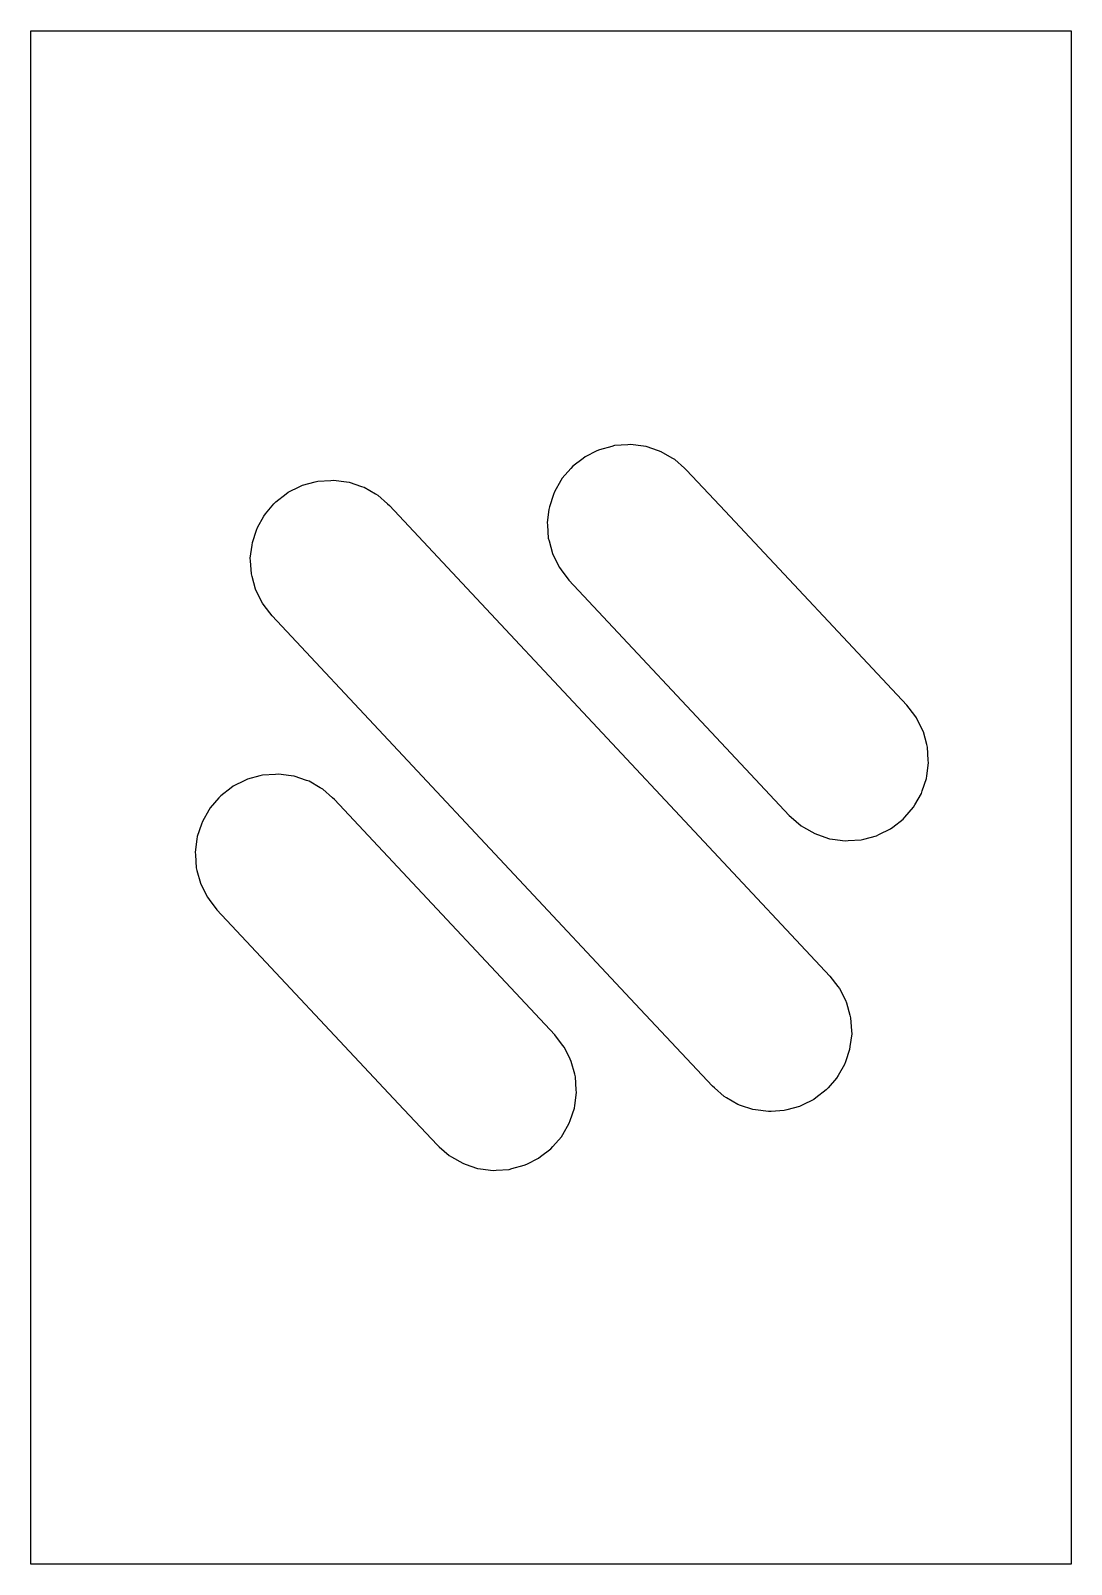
# Model space of a CAD drawing. Header units: metres. Extents: x -18.5 to 13.8, y -1.1 to 46.5.
import ezdxf

# ---------------------------------------------------------------- set-up
doc = ezdxf.new("R2010")
doc.units = ezdxf.units.M

msp = doc.modelspace()

# ---------------------------------------------------------------- linework, layer by layer
for p, q in [((-18.55, 45.951), (-18.55, 46.5)), ((-18.55, 46.5), (-15.758, 46.5)), ((-15.758, 46.5), (-15.151, 46.5)), ((-15.151, 46.5), (-15.127, 46.5)), ((-15.127, 46.5), (-15.093, 46.5)), ((-15.093, 46.5), (-15.05, 46.5)), ((-15.05, 46.5), (-15.001, 46.5)), ((-15.001, 46.5), (-14.951, 46.5)), ((-14.951, 46.5), (-14.904, 46.5)), ((-14.904, 46.5), (-14.865, 46.5)), ((-14.904, 46.5), (-14.904, 46.5)), ((-14.865, 46.5), (-14.837, 46.5)), ((-14.837, 46.5), (-14.823, 46.5)), ((-14.823, 46.5), (11.237, 46.5)), ((11.237, 46.5), (13.222, 46.5)), ((13.222, 46.5), (13.242, 46.5)), ((13.242, 46.5), (13.273, 46.5)), ((13.273, 46.5), (13.314, 46.5)), ((13.314, 46.5), (13.359, 46.5)), ((13.359, 46.5), (13.406, 46.5)), ((13.406, 46.5), (13.449, 46.5)), ((13.449, 46.5), (13.485, 46.5)), ((13.485, 46.5), (13.511, 46.5)), ((13.511, 46.5), (13.75, 46.5)), ((13.75, 46.5), (13.75, 45.89)), ((-18.55, 45.221), (-18.55, 45.951)), ((13.75, 45.89), (13.75, 45.506)), ((-18.55, 45.153), (-18.55, 45.221)), ((13.75, 45.506), (13.75, 40.228)), ((-18.55, 45.014), (-18.55, 45.153)), ((-18.55, 44.806), (-18.55, 45.014)), ((-18.55, 44.539), (-18.55, 44.806)), ((-18.55, 43.232), (-18.55, 44.539)), ((-18.55, 43.025), (-18.55, 43.232)), ((-18.55, 42.77), (-18.55, 43.025)), ((-18.55, 42.137), (-18.55, 42.77)), ((-18.55, 41.88), (-18.55, 42.137)), ((-18.55, 41.606), (-18.55, 41.88)), ((-18.55, 41.338), (-18.55, 41.606)), ((-18.55, 41.099), (-18.55, 41.338)), ((-18.55, 40.309), (-18.55, 41.099)), ((-18.55, 33.572), (-18.55, 40.309)), ((13.75, 40.228), (13.75, -0.09)), ((-18.55, 32.126), (-18.55, 33.572)), ((-0.974, 33.456), (-1.337, 33.278)), ((-0.897, 33.494), (-0.974, 33.456)), ((-0.507, 33.599), (-0.897, 33.494)), ((-0.424, 33.621), (-0.507, 33.599)), ((-0.02, 33.648), (-0.424, 33.621)), ((0.065, 33.653), (-0.02, 33.648)), ((0.466, 33.6), (0.065, 33.653)), ((0.551, 33.589), (0.466, 33.6)), ((0.934, 33.459), (0.551, 33.589)), ((1.015, 33.431), (0.934, 33.459)), ((1.365, 33.229), (1.015, 33.431)), ((-1.782, 32.915), (-2.049, 32.611)), ((-1.725, 32.98), (-1.782, 32.915)), ((-1.405, 33.225), (-1.725, 32.98)), ((-1.337, 33.278), (-1.405, 33.225)), ((1.44, 33.186), (1.365, 33.229)), ((1.744, 32.92), (1.44, 33.186)), ((1.808, 32.863), (1.744, 32.92)), ((3.006, 31.584), (1.808, 32.863)), ((-10.192, 32.352), (-10.115, 32.39)), ((-10.115, 32.39), (-9.724, 32.494)), ((-9.724, 32.494), (-9.641, 32.517)), ((-9.641, 32.517), (-9.238, 32.543)), ((-9.238, 32.543), (-9.152, 32.549)), ((-9.152, 32.549), (-8.751, 32.496)), ((-8.751, 32.496), (-8.666, 32.485)), ((-8.666, 32.485), (-8.284, 32.355)), ((-2.092, 32.537), (-2.294, 32.187)), ((-2.049, 32.611), (-2.092, 32.537)), ((-18.55, 28.015), (-18.55, 32.126)), ((-10.943, 31.875), (-10.622, 32.121)), ((-10.622, 32.121), (-10.554, 32.173)), ((-10.554, 32.173), (-10.192, 32.352)), ((-8.284, 32.355), (-8.202, 32.327)), ((-8.202, 32.327), (-7.852, 32.125)), ((-7.852, 32.125), (-7.778, 32.082)), ((-7.778, 32.082), (-7.474, 31.815)), ((-2.321, 32.105), (-2.451, 31.723)), ((-2.294, 32.187), (-2.321, 32.105)), ((-11.511, 31.082), (-11.309, 31.432)), ((-11.309, 31.432), (-11.266, 31.507)), ((-11.266, 31.507), (-11, 31.81)), ((-11, 31.81), (-10.943, 31.875)), ((-7.474, 31.815), (-7.409, 31.759)), ((-7.409, 31.759), (-5.014, 29.2)), ((-2.463, 31.638), (-2.515, 31.237)), ((-2.451, 31.723), (-2.463, 31.638)), ((8.643, 25.563), (3.006, 31.584)), ((-11.669, 30.618), (-11.539, 31.001)), ((-11.539, 31.001), (-11.511, 31.082)), ((-2.515, 31.237), (-2.51, 31.151)), ((-2.51, 31.151), (-2.484, 30.748)), ((-11.733, 30.132), (-11.68, 30.533)), ((-11.68, 30.533), (-11.669, 30.618)), ((-2.484, 30.748), (-2.461, 30.665)), ((-2.461, 30.665), (-2.357, 30.274)), ((-11.728, 30.047), (-11.733, 30.132)), ((-11.701, 29.643), (-11.728, 30.047)), ((-2.357, 30.274), (-2.319, 30.197)), ((-2.319, 30.197), (-2.14, 29.835)), ((-11.679, 29.56), (-11.701, 29.643)), ((-11.574, 29.17), (-11.679, 29.56)), ((-2.14, 29.835), (-2.088, 29.767)), ((-2.088, 29.767), (-1.842, 29.446)), ((-11.536, 29.093), (-11.574, 29.17)), ((-11.358, 28.73), (-11.536, 29.093)), ((-5.014, 29.2), (6.259, 17.159)), ((-1.842, 29.446), (3.795, 23.425)), ((-11.305, 28.662), (-11.358, 28.73)), ((-11.059, 28.341), (-11.305, 28.662)), ((0.214, 16.3), (-11.059, 28.341)), ((-18.55, 15.335), (-18.55, 28.015)), ((8.889, 25.242), (8.643, 25.563)), ((8.941, 25.174), (8.889, 25.242)), ((9.12, 24.812), (8.941, 25.174)), ((9.158, 24.735), (9.12, 24.812)), ((9.262, 24.344), (9.158, 24.735)), ((9.284, 24.261), (9.262, 24.344)), ((9.262, 24.344), (9.262, 24.344)), ((9.311, 23.858), (9.284, 24.261)), ((9.316, 23.772), (9.311, 23.858)), ((-11.433, 23.369), (-11.823, 23.265)), ((-11.35, 23.392), (-11.433, 23.369)), ((-10.947, 23.418), (-11.35, 23.392)), ((-10.861, 23.424), (-10.947, 23.418)), ((-10.947, 23.418), (-10.947, 23.418)), ((-10.46, 23.371), (-10.861, 23.424)), ((-10.375, 23.36), (-10.46, 23.371)), ((-9.992, 23.23), (-10.375, 23.36)), ((3.795, 23.425), (4.993, 22.146)), ((9.252, 23.286), (9.263, 23.372)), ((9.263, 23.372), (9.316, 23.772)), ((-12.331, 22.996), (-12.652, 22.75)), ((-12.263, 23.048), (-12.331, 22.996)), ((-11.9, 23.227), (-12.263, 23.048)), ((-11.823, 23.265), (-11.9, 23.227)), ((-9.911, 23.202), (-9.992, 23.23)), ((-9.561, 23), (-9.911, 23.202)), ((-9.487, 22.957), (-9.561, 23)), ((-9.183, 22.69), (-9.487, 22.957)), ((9.095, 22.822), (9.122, 22.904)), ((9.122, 22.904), (9.252, 23.286)), ((-12.975, 22.382), (-13.018, 22.307)), ((-12.708, 22.685), (-12.975, 22.382)), ((-12.652, 22.75), (-12.708, 22.685)), ((-9.118, 22.634), (-9.183, 22.69)), ((-7.92, 21.354), (-9.118, 22.634)), ((8.583, 22.094), (8.849, 22.398)), ((8.849, 22.398), (8.892, 22.472)), ((8.892, 22.472), (9.095, 22.822)), ((-13.22, 21.957), (-13.248, 21.876)), ((-13.018, 22.307), (-13.22, 21.957)), ((4.993, 22.146), (5.057, 22.089)), ((5.057, 22.089), (5.361, 21.823)), ((8.206, 21.784), (8.526, 22.03)), ((8.526, 22.03), (8.583, 22.094)), ((-13.378, 21.493), (-13.389, 21.408)), ((-13.248, 21.876), (-13.378, 21.493)), ((5.361, 21.823), (5.435, 21.78)), ((5.435, 21.78), (5.785, 21.578)), ((5.785, 21.578), (5.867, 21.55)), ((5.867, 21.55), (6.249, 21.42)), ((7.307, 21.41), (7.698, 21.515)), ((7.698, 21.515), (7.775, 21.553)), ((7.775, 21.553), (8.137, 21.731)), ((8.137, 21.731), (8.206, 21.784)), ((-13.389, 21.408), (-13.442, 21.007)), ((-13.442, 21.007), (-13.436, 20.922)), ((-2.284, 15.334), (-7.92, 21.354)), ((6.249, 21.42), (6.335, 21.409)), ((6.335, 21.409), (6.735, 21.356)), ((6.735, 21.356), (6.821, 21.361)), ((6.821, 21.361), (7.224, 21.388)), ((7.224, 21.388), (7.307, 21.41)), ((-13.436, 20.922), (-13.41, 20.518)), ((-13.41, 20.518), (-13.388, 20.435)), ((-13.388, 20.435), (-13.283, 20.045)), ((-13.283, 20.045), (-13.245, 19.968)), ((-13.245, 19.968), (-13.066, 19.605)), ((-13.066, 19.605), (-13.014, 19.537)), ((-13.014, 19.537), (-12.768, 19.216)), ((-12.768, 19.216), (-7.132, 13.196)), ((6.259, 17.159), (6.505, 16.838)), ((6.505, 16.838), (6.558, 16.77)), ((6.558, 16.77), (6.736, 16.407)), ((2.609, 13.741), (0.214, 16.3)), ((6.736, 16.407), (6.774, 16.33)), ((6.774, 16.33), (6.879, 15.94)), ((6.879, 15.94), (6.901, 15.857)), ((6.901, 15.857), (6.928, 15.453)), ((-18.55, 10.532), (-18.55, 15.335)), ((-2.038, 15.013), (-2.284, 15.334)), ((6.933, 15.368), (6.88, 14.967)), ((6.928, 15.453), (6.933, 15.368)), ((-1.985, 14.945), (-2.038, 15.013)), ((-1.807, 14.582), (-1.985, 14.945)), ((6.869, 14.882), (6.739, 14.499)), ((6.88, 14.967), (6.869, 14.882)), ((-1.769, 14.505), (-1.807, 14.582)), ((-1.664, 14.115), (-1.769, 14.505)), ((6.711, 14.418), (6.509, 14.068)), ((6.739, 14.499), (6.711, 14.418)), ((-1.642, 14.032), (-1.664, 14.115)), ((-1.616, 13.628), (-1.642, 14.032)), ((6.466, 13.993), (6.2, 13.69)), ((6.509, 14.068), (6.466, 13.993)), ((-1.663, 13.142), (-1.61, 13.543)), ((-1.61, 13.543), (-1.616, 13.628)), ((2.674, 13.685), (2.609, 13.741)), ((2.978, 13.418), (2.674, 13.685)), ((3.052, 13.375), (2.978, 13.418)), ((3.402, 13.173), (3.052, 13.375)), ((5.822, 13.379), (5.754, 13.327)), ((6.143, 13.625), (5.822, 13.379)), ((6.2, 13.69), (6.143, 13.625)), ((-7.132, 13.196), (-5.934, 11.916)), ((-1.804, 12.674), (-1.674, 13.057)), ((-1.674, 13.057), (-1.663, 13.142)), ((3.484, 13.145), (3.402, 13.173)), ((3.402, 13.173), (3.402, 13.173)), ((3.866, 13.015), (3.484, 13.145)), ((3.951, 13.004), (3.866, 13.015)), ((4.352, 12.951), (3.951, 13.004)), ((4.438, 12.957), (4.352, 12.951)), ((4.841, 12.983), (4.438, 12.957)), ((4.924, 13.006), (4.841, 12.983)), ((5.315, 13.11), (4.924, 13.006)), ((5.392, 13.148), (5.315, 13.11)), ((5.754, 13.327), (5.392, 13.148)), ((-2.034, 12.243), (-1.832, 12.593)), ((-1.832, 12.593), (-1.804, 12.674)), ((-5.934, 11.916), (-5.869, 11.86)), ((-2.343, 11.865), (-2.077, 12.168)), ((-2.077, 12.168), (-2.034, 12.243)), ((-5.869, 11.86), (-5.565, 11.593)), ((-5.565, 11.593), (-5.491, 11.55)), ((-5.491, 11.55), (-5.141, 11.348)), ((-3.151, 11.323), (-2.789, 11.502)), ((-2.789, 11.502), (-2.721, 11.554)), ((-2.721, 11.554), (-2.4, 11.8)), ((-2.4, 11.8), (-2.343, 11.865)), ((-5.141, 11.348), (-5.06, 11.32)), ((-5.06, 11.32), (-4.677, 11.19)), ((-4.677, 11.19), (-4.592, 11.179)), ((-4.592, 11.179), (-4.191, 11.126)), ((-4.191, 11.126), (-4.105, 11.132)), ((-4.105, 11.132), (-3.702, 11.158)), ((-3.702, 11.158), (-3.619, 11.181)), ((-3.619, 11.181), (-3.228, 11.285)), ((-3.228, 11.285), (-3.151, 11.323)), ((-18.55, 5.839), (-18.55, 10.532)), ((-18.55, 3.812), (-18.55, 5.839)), ((-18.55, 3.57), (-18.55, 3.812)), ((-18.55, 2.948), (-18.55, 3.57)), ((-18.55, 2.709), (-18.55, 2.948)), ((-18.55, 2.522), (-18.55, 2.709)), ((-18.55, 1.196), (-18.55, 2.522)), ((-18.55, 0.947), (-18.55, 1.196)), ((-18.55, 0.762), (-18.55, 0.947)), ((-18.55, 0.648), (-18.55, 0.762)), ((-18.55, -0.424), (-18.55, 0.648)), ((-18.55, -0.491), (-18.55, -0.424)), ((13.75, -0.09), (13.75, -0.478)), ((-18.55, -1.1), (-18.55, -0.491)), ((13.75, -0.478), (13.75, -1.1)), ((-17.688, -1.1), (-18.55, -1.1)), ((-15.758, -1.1), (-17.688, -1.1)), ((-15.151, -1.1), (-15.758, -1.1)), ((-15.127, -1.1), (-15.151, -1.1)), ((-15.093, -1.1), (-15.127, -1.1)), ((-15.05, -1.1), (-15.093, -1.1)), ((-15.001, -1.1), (-15.05, -1.1)), ((-14.951, -1.1), (-15.001, -1.1)), ((-14.904, -1.1), (-14.951, -1.1)), ((-14.865, -1.1), (-14.904, -1.1)), ((-14.837, -1.1), (-14.865, -1.1)), ((-14.823, -1.1), (-14.837, -1.1)), ((11.237, -1.1), (-14.823, -1.1)), ((13.222, -1.1), (11.237, -1.1)), ((13.242, -1.1), (13.222, -1.1)), ((13.273, -1.1), (13.242, -1.1)), ((13.314, -1.1), (13.273, -1.1)), ((13.359, -1.1), (13.314, -1.1)), ((13.406, -1.1), (13.359, -1.1)), ((13.449, -1.1), (13.406, -1.1)), ((13.485, -1.1), (13.449, -1.1)), ((13.511, -1.1), (13.485, -1.1)), ((13.75, -1.1), (13.511, -1.1))]:
    msp.add_line(p, q)

doc.saveas('drawing.dxf')
